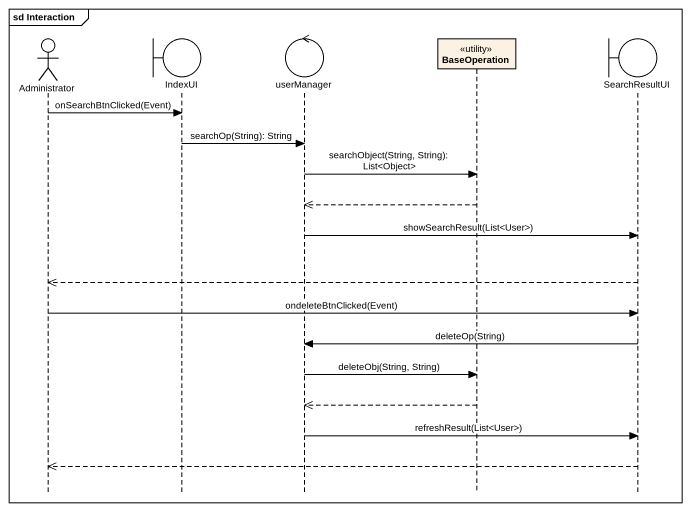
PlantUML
@startuml
mainframe sd Interaction
hide footbox
actor Administrator
boundary IndexUI
control userManager
participant BaseOperation <<utility>>
boundary SearchResultUI

Administrator -> IndexUI : onSearchBtnClicked(Event)
IndexUI -> userManager : searchOp(String): String
userManager -> BaseOperation : searchObject(String, String): List<Object>
BaseOperation -->> userManager
userManager -> SearchResultUI : showSearchResult(List<User>)
SearchResultUI -->> Administrator
Administrator -> SearchResultUI : ondeleteBtnClicked(Event)
SearchResultUI -> userManager : deleteOp(String)
userManager -> BaseOperation : deleteObj(String, String)
BaseOperation -->> userManager
userManager -> SearchResultUI : refreshResult(List<User>)
SearchResultUI -->> Administrator
@enduml
